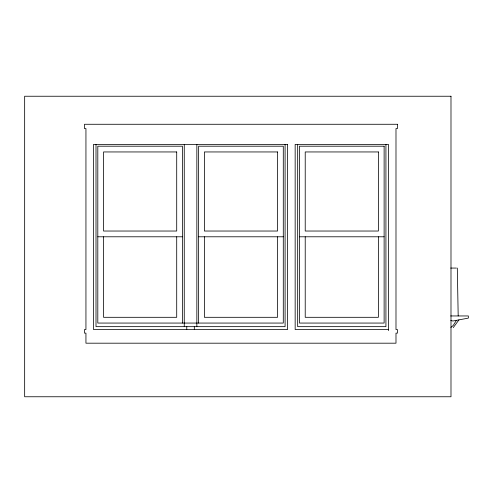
<?xml version="1.0" encoding="UTF-8"?>
<svg xmlns="http://www.w3.org/2000/svg" width="493" height="493" viewBox="0 0 493 493"><rect width="100%" height="100%" fill="white"/><g stroke="black" fill="none" stroke-linecap="round" stroke-linejoin="round"><path stroke-width="0.74" d="M456.395 320.382L453.264 325.442L450.898 327.407M453.264 327.599L458.946 319.889M97.805 236.788L182.459 236.788M198.636 236.788L283.296 236.788M299.473 236.788L384.127 236.788M450.731 268.069L456.395 268.069M450.688 315.951L468.35 315.951L468.35 318.108L452.993 320.992L450.799 320.579M388.441 329.534L295.159 329.534L295.159 144.4L388.441 144.4L388.441 330.612M457.307 268.069L458.188 315.951M385.927 144.4L385.927 326.656L297.673 326.656L297.673 144.4M378.377 236.788L378.377 317.307L305.222 317.307L305.222 236.788M285.09 144.4L285.09 326.656L96.006 326.656L96.006 144.4M277.541 236.788L277.541 317.307L204.392 317.307L204.392 236.788M198.636 323.063L198.636 146.199L283.296 146.199L283.296 323.063L97.805 323.063L97.805 146.199L182.459 146.199L182.459 323.063M196.843 144.4L196.843 326.656M194.322 326.458L194.322 329.534M186.773 326.458L186.773 329.534M184.259 144.4L184.259 326.656M176.71 236.788L176.71 317.307L103.555 317.307L103.555 236.788M450.99 96.24L24.656 96.24L24.656 396.76L450.99 396.76L450.99 96.24M397.426 124.273L84.506 124.273L84.506 128.587L85.942 128.587L85.942 329.534L84.506 329.534L84.506 333.126L85.942 333.126L85.942 343.19L395.99 343.19L395.99 333.126L397.426 333.126L397.426 329.534L395.99 329.534L395.99 128.587L397.426 128.587L397.426 124.273M287.61 144.4L93.491 144.4L93.491 329.534L287.61 329.534L287.61 144.4M384.127 146.199L299.473 146.199L299.473 323.063L384.127 323.063L384.127 146.199M176.71 151.949L103.555 151.949L103.555 231.032L176.71 231.032L176.71 151.949M277.541 151.949L204.392 151.949L204.392 231.032L277.541 231.032L277.541 151.949M378.377 151.949L305.222 151.949L305.222 231.032L378.377 231.032L378.377 151.949"/></g></svg>
